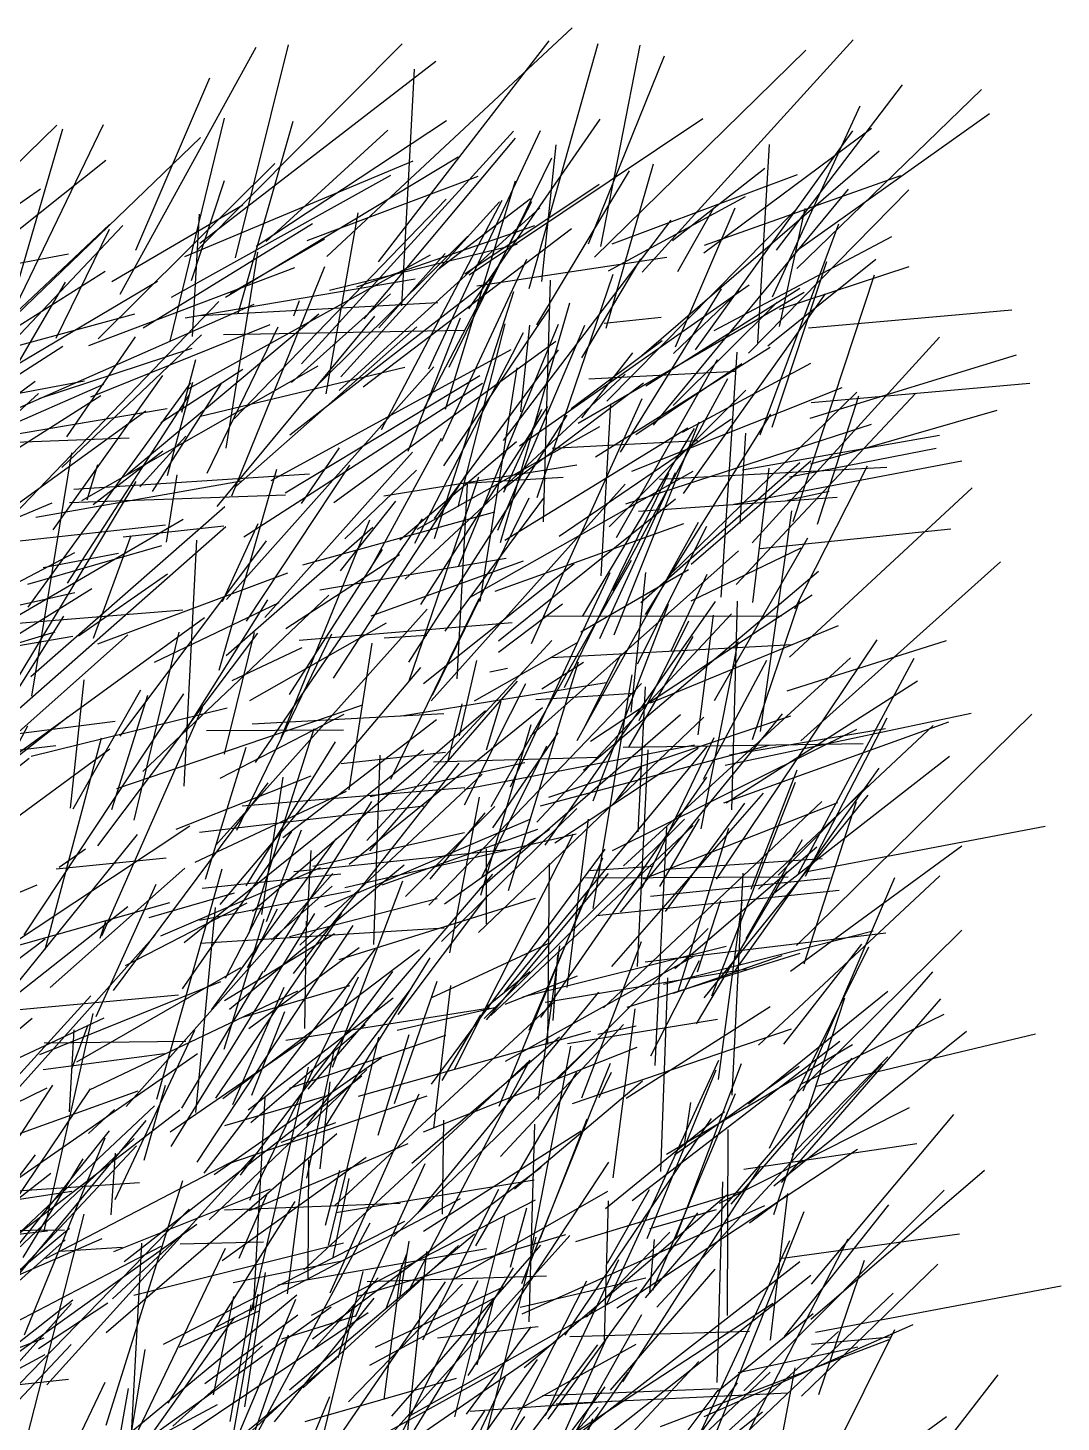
# Model space of a CAD drawing. Header units: metres. Extents: x 0 to 1019, y 0 to 619.
# Drawn here: x 935.7 to 1019.3, y 504.1 to 617 of the extents above; entities that cross this region are included whole.
import ezdxf

# ---------------------------------------------------------------- set-up
doc = ezdxf.new("R2010")
doc.units = ezdxf.units.M

msp = doc.modelspace()

# ---------------------------------------------------------------- linework, layer by layer
at = {"color": 181}
for p, q in [((959.87, 598.46), (979.72, 616.97)), ((988.25, 597.25), (991.16, 602.39)), ((952.58, 552.04), (960.26, 567.92)), ((999.07, 515.29), (1010.58, 529.01)), ((941.96, 490.64), (945.16, 509.99))]:
    msp.add_line(p, q, dxfattribs=at)
at = {"color": 63}
for p, q in [((943.13, 595.42), (954.15, 615.4)), ((997.92, 598.97), (1013.49, 610.05)), ((969.32, 581.53), (977.91, 594.29)), ((994.19, 547.25), (997.91, 556.9)), ((973.14, 537.04), (989.49, 552.42)), ((931.79, 519.62), (938.64, 519.67))]:
    msp.add_line(p, q, dxfattribs=at)
at = {"color": 96}
for p, q in [((949.39, 599.01), (965.95, 615.67)), ((986.04, 562.34), (1001.26, 568.59)), ((977, 530.24), (978.7, 542.67)), ((956.84, 531.14), (969.49, 535.43)), ((966.74, 525.07), (978.68, 535.29))]:
    msp.add_line(p, q, dxfattribs=at)
at = {"color": 4}
for p, q in [((952.47, 598.36), (956.75, 615.59)), ((957, 588.27), (965.01, 595.44))]:
    msp.add_line(p, q, dxfattribs=at)
at = {"color": 212}
for p, q in [((964.04, 598.02), (977.86, 615.91)), ((978.31, 551.01), (989.91, 558.66))]:
    msp.add_line(p, q, dxfattribs=at)
at = {"color": 22}
for p, q in [((976.24, 595.87), (981.81, 615.7)), ((979.1, 563.57), (987.52, 580.93)), ((971, 554.09), (975.96, 563.91)), ((959.99, 518.42), (964.08, 535.27)), ((971.31, 507.88), (982.68, 525.16)), ((958.61, 512.77), (976.74, 522.11))]:
    msp.add_line(p, q, dxfattribs=at)
at = {"color": 40}
for p, q in [((981.52, 598.41), (998.63, 615.17)), ((954.85, 569.23), (966.79, 582.62)), ((983.83, 558.76), (1003.25, 559.05)), ((957.99, 516.43), (976.32, 533.42)), ((981.9, 530.39), (982.9, 532.43)), ((983.82, 507.37), (994.96, 524.8))]:
    msp.add_line(p, q, dxfattribs=at)
at = {"color": 139}
for p, q in [((982.04, 599.26), (985.2, 615.56)), ((988.65, 584.24), (999.01, 589.83)), ((997.87, 542.7), (1016.91, 561.42)), ((968.51, 527.91), (969.89, 539.46)), ((955.64, 504.14), (963.7, 514.15))]:
    msp.add_line(p, q, dxfattribs=at)
at = {"color": 208}
for p, q in [((985.38, 597.19), (1002.45, 615.99)), ((949.64, 593.7), (968.85, 594.75)), ((940.04, 578.72), (959.15, 589.61)), ((948.12, 529.52), (954.7, 540.59))]:
    msp.add_line(p, q, dxfattribs=at)
at = {"color": 41}
for p, q in [((949.58, 599.55), (968.67, 614.26)), ((997.74, 569.94), (1003.61, 581.53)), ((977.77, 504.36), (989.87, 521.05))]:
    msp.add_line(p, q, dxfattribs=at)
at = {"color": 207}
for p, q in [((981.02, 599.48), (987.17, 614.7)), ((939.12, 553.8), (940.22, 564.19))]:
    msp.add_line(p, q, dxfattribs=at)
at = {"color": 151}
for p, q in [((944.42, 598.97), (950.4, 612.92)), ((982.96, 599.5), (997.94, 605.09)), ((980.48, 585.41), (984.63, 590.67)), ((943.38, 575.78), (951.53, 576.66)), ((982.92, 540.99), (995.18, 555.03)), ((987.1, 539.57), (1004.06, 543.89)), ((931.72, 512.19), (945.25, 528.52)), ((996.73, 517.4), (1011.04, 519.37))]:
    msp.add_line(p, q, dxfattribs=at)
at = {"color": 211}
for p, q in [((965.93, 594.48), (966.95, 613.63)), ((951.43, 570.55), (954.3, 576.86)), ((973.74, 566.44), (978.93, 570.36))]:
    msp.add_line(p, q, dxfattribs=at)
at = {"color": 65}
for p, q in [((996.25, 598.97), (1006.43, 612.35)), ((961.31, 575.61), (967.11, 581.16)), ((984.3, 558.76), (989.49, 567.7)), ((991.38, 548.07), (1004.38, 567.44)), ((942.88, 555.4), (962.7, 562.14)), ((981.8, 535.51), (984.9, 536.2)), ((975.64, 515.33), (982.8, 533.17)), ((950.91, 511.8), (970.68, 522.23))]:
    msp.add_line(p, q, dxfattribs=at)
at = {"color": 131}
for p, q in [((997.9, 597.5), (1012.82, 611.99)), ((937.97, 591.86), (942.29, 600.68)), ((951.16, 564.97), (955.82, 581.26)), ((929.19, 565.51), (937.89, 568.07)), ((954.61, 545.2), (956.34, 556.33))]:
    msp.add_line(p, q, dxfattribs=at)
at = {"color": 228}
for p, q in [((995.91, 595.21), (1003, 610.65)), ((946.42, 585.02), (953.06, 589.33)), ((932.23, 555.96), (938.94, 561.22)), ((918.4, 509.34), (937.53, 524.27))]:
    msp.add_line(p, q, dxfattribs=at)
at = {"color": 132}
for p, q in [((947.19, 591.62), (951.59, 609.67)), ((958.36, 531.07), (973.3, 548.47)), ((935.4, 511.18), (941.92, 527.13))]:
    msp.add_line(p, q, dxfattribs=at)
at = {"color": 30}
for p, q in [((952.68, 593.85), (957.15, 609.41)), ((968.84, 597.42), (976.34, 603.15)), ((967.47, 570.3), (977.73, 586.31))]:
    msp.add_line(p, q, dxfattribs=at)
at = {"color": 52}
for p, q in [((954.14, 599.29), (969.55, 609.46)), ((932.93, 568.63), (948.2, 569.86)), ((945.5, 544.97), (952.38, 546.95)), ((966.66, 504.67), (984.96, 515))]:
    msp.add_line(p, q, dxfattribs=at)
at = {"color": 93}
for p, q in [((971.34, 594.22), (981.99, 609.57)), ((948.37, 598.45), (966.84, 606.21)), ((935.04, 570.26), (939.46, 571.27)), ((927.16, 558.86), (942.73, 560.86))]:
    msp.add_line(p, q, dxfattribs=at)
at = {"color": 46}
for p, q in [((971.37, 596.99), (990.27, 609.63)), ((967.23, 521.02), (981.87, 538.91)), ((976.85, 501.27), (995.97, 513.75)), ((934.88, 496.91), (951.01, 505.55))]:
    msp.add_line(p, q, dxfattribs=at)
at = {"color": 194}
for p, q in [((927.75, 599.13), (938.02, 609.09)), ((931.4, 590.52), (949.65, 608.09)), ((939.39, 579.62), (958.45, 580.88)), ((975.69, 538.53), (992.16, 542.65))]:
    msp.add_line(p, q, dxfattribs=at)
at = {"color": 88}
for p, q in [((932.71, 590.34), (941.78, 609.16)), ((990.43, 599.37), (1006.29, 605.02)), ((987.91, 538.84), (996.69, 541.88)), ((930.54, 515.95), (940.73, 531.1)), ((975.67, 512.88), (995.29, 521.66))]:
    msp.add_line(p, q, dxfattribs=at)
at = {"color": 95}
for p, q in [((934.49, 594.97), (938.5, 608.79)), ((969.17, 583.51), (976.03, 598.26)), ((946.64, 510.43), (966.16, 520.38)), ((999.07, 510.42), (1005.47, 511.02)), ((971.45, 505.01), (983.23, 505.83))]:
    msp.add_line(p, q, dxfattribs=at)
at = {"color": 157}
for p, q in [((954.95, 599.68), (964.79, 608.68)), ((977.17, 536.87), (990.6, 556.32)), ((953.14, 536.91), (961.72, 539.46))]:
    msp.add_line(p, q, dxfattribs=at)
at = {"color": 254}
for p, q in [((957.8, 589.77), (974.96, 608.6)), ((998.48, 541.22), (1002.72, 554.35))]:
    msp.add_line(p, q, dxfattribs=at)
at = {"color": 122}
for p, q in [((968.12, 589.37), (977.15, 608.65)), ((994.73, 591.47), (995.67, 607.54))]:
    msp.add_line(p, q, dxfattribs=at)
at = {"color": 202}
for p, q in [((989.68, 590.9), (1002.42, 608.63)), ((962.5, 496.44), (972.11, 515.57))]:
    msp.add_line(p, q, dxfattribs=at)
at = {"color": 222}
for p, q in [((990.36, 598.76), (1003.93, 608.85)), ((929.94, 589.71), (941.92, 597.27)), ((958.25, 528.13), (966.54, 539.03)), ((993.78, 502.96), (1002.05, 518.94))]:
    msp.add_line(p, q, dxfattribs=at)
at = {"color": 60}
for p, q in [((962.88, 593.43), (975.13, 608.03)), ((923.11, 564.91), (939.32, 567.74)), ((963.38, 554.75), (975.87, 557.5)), ((941.19, 536.94), (946.06, 547.67)), ((988.06, 518.94), (993.41, 533.15))]:
    msp.add_line(p, q, dxfattribs=at)
at = {"color": 6}
for p, q in [((977.27, 596.43), (978.43, 607.49)), ((993.99, 590.65), (1006.96, 603.85)), ((945.75, 579.45), (951.33, 588.17)), ((953.37, 568.94), (961.71, 581.56)), ((932.39, 576.32), (937.65, 578.52))]:
    msp.add_line(p, q, dxfattribs=at)
at = {"color": 118}
msp.add_line((926.14, 593.63), (941.98, 606.27), dxfattribs=at)
at = {"color": 117}
for p, q in [((951.65, 595.18), (970.5, 606.54)), ((974.16, 583.56), (987.72, 601.4)), ((936.59, 586.96), (948.97, 591.05)), ((949.27, 529.19), (950.86, 545.78))]:
    msp.add_line(p, q, dxfattribs=at)
at = {"color": 80}
for p, q in [((969.77, 589.5), (978.07, 606.45)), ((985.07, 577.84), (1001.16, 578.97)), ((992.93, 540.71), (1004.55, 557.04)), ((979.32, 539.29), (981.04, 552.93))]:
    msp.add_line(p, q, dxfattribs=at)
at = {"color": 167}
for p, q in [((985.34, 590.45), (1004.55, 607.02)), ((976.85, 592.94), (984.34, 605.4))]:
    msp.add_line(p, q, dxfattribs=at)
at = {"color": 45}
for p, q in [((941.36, 591.8), (955.65, 606)), ((957.2, 548.69), (974.38, 550.46)), ((999.4, 511.4), (1019.27, 515.16)), ((975.31, 505.12), (984.9, 510.43))]:
    msp.add_line(p, q, dxfattribs=at)
at = {"color": 130}
for p, q in [((947.3, 595.17), (965.03, 605.05)), ((951.62, 528.12), (959.91, 530.55)), ((938.26, 517.96), (943.29, 518.28))]:
    msp.add_line(p, q, dxfattribs=at)
at = {"color": 111}
for p, q in [((958.27, 599.77), (972.1, 604.97)), ((998.21, 559.27), (1014.36, 573.75)), ((952.26, 529.83), (956.42, 539.32)), ((958.25, 523.86), (960.43, 534.07)), ((942, 511.38), (960.66, 527.48)), ((994.34, 490.31), (997.76, 508.5))]:
    msp.add_line(p, q, dxfattribs=at)
at = {"color": 84}
msp.add_line((982.46, 592.65), (986.28, 605.95), dxfattribs=at)
at = {"color": 178}
for p, q in [((987.83, 599.75), (995.31, 605.6)), ((993.79, 543.25), (998.35, 551.27)), ((984.57, 522.05), (1001.36, 534.96)), ((947.41, 503.79), (954.66, 510.29))]:
    msp.add_line(p, q, dxfattribs=at)
at = {"color": 34}
for p, q in [((923.21, 594.6), (936.69, 603.94)), ((953.6, 521.24), (966.43, 526.66)), ((964.68, 513.4), (966.34, 517.73))]:
    msp.add_line(p, q, dxfattribs=at)
at = {"color": 127}
for p, q in [((948.9, 596.52), (951.58, 604.62)), ((980.62, 556.88), (999.63, 573)), ((953.7, 528.38), (962.96, 536.3))]:
    msp.add_line(p, q, dxfattribs=at)
at = {"color": 82}
for p, q in [((969.47, 586.1), (975.13, 604.59)), ((979.62, 586.17), (986.99, 591.67)), ((934.28, 575.37), (946.82, 576.75)), ((921.83, 559.78), (940.85, 571.58)), ((958.11, 504.16), (970.35, 507.68))]:
    msp.add_line(p, q, dxfattribs=at)
at = {"color": 145}
for p, q in [((971.02, 597.05), (981.89, 604.33)), ((936.32, 577.37), (952.97, 580.3)), ((939.23, 532.71), (940.54, 536.26)), ((983.32, 513.36), (1002.79, 526.22)), ((958.22, 497.42), (962.81, 516.3))]:
    msp.add_line(p, q, dxfattribs=at)
at = {"color": 38}
for p, q in [((986.29, 584.81), (1002.07, 603.9)), ((971.82, 562.51), (980.09, 567.19)), ((956.55, 535.03), (973.05, 537.64)), ((955.91, 515.22), (972.78, 518.16)), ((950.4, 497.59), (957.34, 514.07))]:
    msp.add_line(p, q, dxfattribs=at)
at = {"color": 24}
for p, q in [((942.46, 596.43), (953.07, 602.65)), ((951.51, 592.15), (970.97, 592.5))]:
    msp.add_line(p, q, dxfattribs=at)
at = {"color": 89}
for p, q in [((952.37, 585.33), (969.51, 603.09)), ((953.14, 575.76), (972.46, 588.22)), ((987.63, 572.73), (1002.73, 587.49)), ((951.23, 556.23), (961.26, 561.43)), ((958.26, 544.42), (958.59, 550.39)), ((965.63, 537.1), (972.89, 546.78))]:
    msp.add_line(p, q, dxfattribs=at)
at = {"color": 75}
for p, q in [((960.99, 588.71), (973.84, 602.9)), ((980.55, 569.33), (989.61, 584.54)), ((949.38, 525.15), (961.99, 544.3)), ((983.02, 523.88), (984.82, 537.56)), ((979.33, 534.77), (991.47, 536.72))]:
    msp.add_line(p, q, dxfattribs=at)
at = {"color": 32}
for p, q in [((964.29, 584.46), (974.04, 603.01)), ((981.95, 567.53), (988.07, 580.99))]:
    msp.add_line(p, q, dxfattribs=at)
at = {"color": 20}
for p, q in [((967.74, 586.17), (976.46, 602.92)), ((995.54, 591.22), (1004.27, 598.25)), ((967.68, 563.9), (979.87, 573.62)), ((951.46, 530.31), (967.35, 542.38))]:
    msp.add_line(p, q, dxfattribs=at)
at = {"color": 91}
for p, q in [((982.66, 597.31), (993.73, 603.33)), ((969.43, 568.15), (977.48, 578.97)), ((950.89, 530.35), (961.08, 545.32))]:
    msp.add_line(p, q, dxfattribs=at)
at = {"color": 144}
for p, q in [((949, 591.99), (949.56, 601.89)), ((931.47, 522.6), (944.7, 523.5))]:
    msp.add_line(p, q, dxfattribs=at)
at = {"color": 62}
for p, q in [((959.82, 587.35), (962.4, 602)), ((984.06, 578.45), (1003.94, 584.89)), ((965.76, 575.53), (975.21, 583.48)), ((940.47, 578.77), (941.34, 581.62)), ((924.48, 545.52), (942.31, 558.62))]:
    msp.add_line(p, q, dxfattribs=at)
at = {"color": 21}
for p, q in [((960.87, 587.61), (977.09, 602.4)), ((969.99, 515.61), (982.61, 522.81)), ((997.05, 495.13), (1010.01, 504.57))]:
    msp.add_line(p, q, dxfattribs=at)
at = {"color": 201}
for p, q in [((982.51, 586.76), (997.76, 602.19)), ((951, 578.22), (963.74, 593.63)), ((993.3, 576.86), (993.77, 584.16)), ((942.6, 539.05), (955.12, 555.87)), ((940.67, 531), (957.52, 539.03)), ((930.33, 515.07), (945.93, 529.72)), ((982.34, 510.74), (982.64, 522.02))]:
    msp.add_line(p, q, dxfattribs=at)
at = {"color": 99}
for p, q in [((988.07, 591.14), (992.91, 602.4)), ((984.49, 561.59), (985.66, 572.88)), ((974.73, 516.65), (976.04, 521.45)), ((940.66, 499.4), (960.21, 513.44))]:
    msp.add_line(p, q, dxfattribs=at)
at = {"color": 190}
for p, q in [((996.48, 592.79), (998.55, 602.34)), ((966.2, 572.34), (984, 588.93)), ((978.64, 531.99), (990.72, 544.06)), ((984.16, 537.69), (998.16, 542.07)), ((986.85, 503.76), (1005.37, 510.81))]:
    msp.add_line(p, q, dxfattribs=at)
at = {"color": 69}
for p, q in [((923.72, 583.58), (942.28, 601.05)), ((978.65, 575.82), (992.61, 585.33)), ((972.43, 548.28), (977.67, 558.85)), ((986.56, 513.43), (1004.8, 533.12))]:
    msp.add_line(p, q, dxfattribs=at)
at = {"color": 241}
for p, q in [((927.14, 583.83), (943.35, 600.98)), ((968.4, 562.97), (976.22, 578.94))]:
    msp.add_line(p, q, dxfattribs=at)
at = {"color": 204}
for p, q in [((945, 592.69), (958.71, 601.13)), ((934.77, 563.29), (938.59, 569.35)), ((973.81, 529.68), (980.98, 547.08)), ((990.57, 501.3), (998.49, 521.16)), ((942.59, 499.25), (951.67, 518.2))]:
    msp.add_line(p, q, dxfattribs=at)
at = {"color": 107}
for p, q in [((962.28, 596.02), (976.7, 600.96)), ((982.06, 572.61), (982.85, 586.55)), ((980.7, 560.34), (983.66, 566.24)), ((935.94, 558.01), (951.79, 561.93)), ((996.39, 548.4), (1003.62, 555.66)), ((990.4, 538.45), (1003.66, 554.87)), ((980.49, 530.36), (985.31, 543.02)), ((930.21, 520.63), (949.39, 533.96))]:
    msp.add_line(p, q, dxfattribs=at)
at = {"color": 106}
msp.add_line((962.8, 587.92), (979.66, 600.74), dxfattribs=at)
at = {"color": 15}
for p, q in [((994.91, 584.04), (1001.29, 601.12)), ((930.67, 555.22), (949.96, 569.23)), ((953, 553.99), (971.02, 555.49))]:
    msp.add_line(p, q, dxfattribs=at)
at = {"color": 47}
for p, q in [((952.05, 595.46), (959.66, 599.88)), ((950.86, 550.78), (967.99, 569.91)), ((940.58, 527.47), (942.69, 529.43)), ((939.5, 494.46), (952.41, 512.6)), ((920.33, 505.56), (938.96, 507.6))]:
    msp.add_line(p, q, dxfattribs=at)
at = {"color": 136}
for p, q in [((959.32, 588.26), (971.28, 600.1)), ((986.78, 580.44), (1005.16, 581.42)), ((981.28, 493.08), (991.52, 506.7))]:
    msp.add_line(p, q, dxfattribs=at)
at = {"color": 112}
for p, q in [((960.07, 595.75), (975.26, 599.47)), ((995.88, 546.82), (1010.23, 558.03)), ((988, 525.75), (998.07, 532.92)), ((921.95, 505.57), (939.04, 519.81))]:
    msp.add_line(p, q, dxfattribs=at)
at = {"color": 229}
for p, q in [((991.2, 592.48), (1005.58, 600.09)), ((929.37, 589.77), (944.32, 593.81)), ((968.58, 577.26), (978.6, 590.9)), ((998.98, 585.38), (1015.65, 590.49)), ((990.33, 556.15), (995.47, 565.78)), ((965.54, 535.84), (973.42, 537.68))]:
    msp.add_line(p, q, dxfattribs=at)
at = {"color": 73}
for p, q in [((922.22, 595.52), (938.96, 598.68)), ((968.44, 492.7), (981.79, 510.37))]:
    msp.add_line(p, q, dxfattribs=at)
at = {"color": 39}
for p, q in [((948.69, 587.77), (968.24, 598.59)), ((935.9, 564.46), (951.62, 578.22)), ((976.85, 552.69), (992.6, 569.55)), ((998.57, 548.65), (1017.97, 552.36)), ((965.77, 514.16), (966.52, 518.77))]:
    msp.add_line(p, q, dxfattribs=at)
at = {"color": 179}
for p, q in [((951.72, 582.95), (954.28, 598.8)), ((977.39, 576.99), (977.96, 596.54)), ((970.49, 578.2), (974.3, 593.02)), ((953.79, 530.59), (956.45, 537.36)), ((993.61, 506.65), (1009.82, 522.88)), ((947.02, 505.65), (957.31, 521.98)), ((918.1, 499.52), (937.08, 509.58))]:
    msp.add_line(p, q, dxfattribs=at)
at = {"color": 189}
for p, q in [((964.08, 592.68), (969.44, 598.7)), ((976.87, 578.95), (983.03, 597.03)), ((969.38, 546.08), (977.89, 552.1)), ((999.01, 512.44), (1013.08, 524.51))]:
    msp.add_line(p, q, dxfattribs=at)
at = {"color": 125}
for p, q in [((972.01, 596.08), (987.38, 598.4)), ((980.48, 590.26), (985.27, 598.28)), ((992.65, 530.58), (993.54, 548.55)), ((955.39, 543.16), (960.3, 547.5)), ((956.85, 543.42), (968.78, 546.5)), ((961.61, 505.75), (970.84, 515.27))]:
    msp.add_line(p, q, dxfattribs=at)
at = {"color": 187}
for p, q in [((940.61, 591.27), (957.28, 597.57)), ((923.95, 579.22), (936.25, 588.37)), ((993.14, 508.12), (1002.83, 510.21))]:
    msp.add_line(p, q, dxfattribs=at)
at = {"color": 199}
for p, q in [((952.17, 579.09), (959.69, 597.64)), ((976.36, 517.85), (979.6, 534.54))]:
    msp.add_line(p, q, dxfattribs=at)
at = {"color": 18}
msp.add_line((995.9, 584.65), (1000.31, 598.07), dxfattribs=at)
at = {"color": 217}
for p, q in [((996.48, 594.21), (1006.99, 597.65)), ((957.82, 578.48), (960.89, 582.98)), ((933.93, 515.19), (944.47, 526.47))]:
    msp.add_line(p, q, dxfattribs=at)
at = {"color": 170}
for p, q in [((997.6, 577.02), (1004.16, 596.99)), ((988.53, 499.97), (1001.26, 511.46))]:
    msp.add_line(p, q, dxfattribs=at)
at = {"color": 100}
for p, q in [((927.4, 585.36), (946.16, 596.46)), ((930.45, 569.78), (939.48, 574.51)), ((950.57, 537.51), (960.63, 551.32))]:
    msp.add_line(p, q, dxfattribs=at)
at = {"color": 11}
for p, q in [((929.39, 580.44), (938.73, 596.39)), ((946.88, 575.34), (947.74, 580.78)), ((968.36, 538.48), (977.81, 542.89)), ((971.91, 518.38), (980.1, 532.43)), ((994.07, 520.24), (997.1, 522.51))]:
    msp.add_line(p, q, dxfattribs=at)
at = {"color": 156}
for p, q in [((948.39, 593.49), (967.01, 596.66)), ((961.33, 547.39), (980.03, 551.74)), ((951.98, 537.54), (966.11, 549.22)), ((950.07, 491.92), (956.77, 511.17))]:
    msp.add_line(p, q, dxfattribs=at)
at = {"color": 192}
for p, q in [((956.86, 584.02), (973.13, 596.65)), ((931.26, 537.16), (947.85, 538.7))]:
    msp.add_line(p, q, dxfattribs=at)
at = {"color": 153}
for p, q in [((975.45, 583.15), (994.03, 596.18)), ((957.16, 540.43), (970.57, 557.44)), ((946.1, 530.26), (951.38, 548.9)), ((951.56, 534.31), (954.78, 544.84))]:
    msp.add_line(p, q, dxfattribs=at)
at = {"color": 13}
for p, q in [((985.67, 588), (998.14, 595.91)), ((963.11, 551.18), (978.06, 567.39)), ((951.38, 517.19), (963.04, 525.56))]:
    msp.add_line(p, q, dxfattribs=at)
at = {"color": 243}
for p, q in [((932.61, 575.56), (951.11, 594.81)), ((988.02, 540.82), (999.51, 550.67))]:
    msp.add_line(p, q, dxfattribs=at)
at = {"color": 110}
for p, q in [((957.2, 593.66), (957.66, 594.9)), ((991.44, 507.32), (991.9, 523.57)), ((962.33, 500.09), (979.53, 519.21))]:
    msp.add_line(p, q, dxfattribs=at)
at = {"color": 48}
for p, q in [((968.56, 575.65), (975, 595.62)), ((960.97, 573.01), (965.44, 578.66)), ((977.83, 554.7), (997.41, 561.28)), ((985.01, 541), (985.85, 558.53)), ((986.43, 532.98), (987.36, 552.3))]:
    msp.add_line(p, q, dxfattribs=at)
at = {"color": 227}
for p, q in [((973.92, 575.31), (979.53, 594.72)), ((925.17, 520.67), (939.22, 522.82)), ((971.8, 499.22), (976.81, 519.1))]:
    msp.add_line(p, q, dxfattribs=at)
at = {"color": 173}
for p, q in [((980.19, 584.97), (998.49, 595.58)), ((991.01, 538.63), (997.78, 555.91)), ((949.61, 542.87), (969.36, 544.12)), ((974.3, 537.94), (980.15, 540.24))]:
    msp.add_line(p, q, dxfattribs=at)
at = {"color": 1}
for p, q in [((983.62, 582.63), (991.79, 595.84)), ((992.78, 578.42), (1011.23, 581.93)), ((961.66, 555.3), (963.53, 567.17)), ((951.24, 546.02), (967.48, 565.2)), ((961.03, 557.42), (969.47, 558.33))]:
    msp.add_line(p, q, dxfattribs=at)
at = {"color": 5}
for p, q in [((987.89, 586.4), (996.3, 594.77)), ((929.9, 585.68), (938.51, 591.2)), ((977.52, 550.81), (991.31, 570.55)), ((941.67, 543.48), (949.79, 561.97))]:
    msp.add_line(p, q, dxfattribs=at)
at = {"color": 219}
for p, q in [((987.9, 590.6), (993.21, 595.68)), ((953.81, 560.63), (969.32, 561.46))]:
    msp.add_line(p, q, dxfattribs=at)
at = {"color": 31}
for p, q in [((988.73, 579.28), (1000.22, 595.43)), ((932.54, 568.04), (948.23, 577.21)), ((985.13, 560.91), (989.15, 568.98)), ((990.14, 552.14), (993.14, 567.3)), ((992.18, 554.23), (1007.66, 564.11)), ((963.25, 500.25), (978.19, 510.53))]:
    msp.add_line(p, q, dxfattribs=at)
at = {"color": 57}
for p, q in [((934.99, 586.24), (953.97, 594.6)), ((969.81, 542.11), (972.21, 554.7)), ((996.03, 520.91), (1001.78, 538.46)), ((963.27, 497.48), (974.96, 516.61))]:
    msp.add_line(p, q, dxfattribs=at)
at = {"color": 169}
for p, q in [((943.69, 580.82), (959.21, 593.83)), ((997.11, 563.31), (1010.01, 567.38))]:
    msp.add_line(p, q, dxfattribs=at)
at = {"color": 104}
for p, q in [((998.83, 592.68), (1015.29, 594.15)), ((982.97, 550.39), (1002.74, 560.21)), ((966.51, 514.81), (976.29, 533.42))]:
    msp.add_line(p, q, dxfattribs=at)
at = {"color": 242}
for p, q in [((940.77, 587.11), (955.27, 592.95)), ((974.71, 555.53), (982.78, 572.89)), ((977.27, 563.48), (980.63, 565.63)), ((968.22, 548.07), (972.66, 553.44)), ((958.74, 549.12), (971, 551.84)), ((982.51, 513.66), (991.57, 533.42)), ((937.85, 498.24), (957.43, 514.41)), ((950.68, 506.33), (952.33, 514.29)), ((970.84, 500.35), (974.31, 507.75))]:
    msp.add_line(p, q, dxfattribs=at)
at = {"color": 25}
for p, q in [((950.18, 580.92), (955.93, 592.78)), ((963.33, 550.36), (975.29, 564.09))]:
    msp.add_line(p, q, dxfattribs=at)
at = {"color": 42}
for p, q in [((952.49, 579.85), (967.13, 592.76)), ((959.71, 545.82), (976.3, 552.92)), ((929.59, 511.81), (942.29, 527.7)), ((980.86, 512.6), (987.6, 519.49))]:
    msp.add_line(p, q, dxfattribs=at)
at = {"color": 97}
for p, q in [((966.45, 582.71), (970.67, 593.49)), ((922.16, 557.03), (937.93, 558.88)), ((969.22, 520.95), (969.32, 528.56))]:
    msp.add_line(p, q, dxfattribs=at)
at = {"color": 240}
for p, q in [((970.51, 573.38), (978.6, 592.99)), ((931.98, 557.37), (943.77, 567.83)), ((992.08, 557.29), (1011.99, 561.5)), ((999.49, 531.32), (1017.21, 535.55))]:
    msp.add_line(p, q, dxfattribs=at)
at = {"color": 230}
for p, q in [((973.69, 576.31), (980.73, 592.91)), ((994.93, 574.83), (1010.34, 576.41)), ((987.31, 548.88), (999.93, 549.73)), ((930.98, 514.47), (944.26, 527.07))]:
    msp.add_line(p, q, dxfattribs=at)
at = {"color": 214}
for p, q in [((975.55, 585.89), (976.28, 592.9)), ((953.64, 522.08), (962.42, 540.16)), ((929.23, 531.16), (936.02, 536.81))]:
    msp.add_line(p, q, dxfattribs=at)
at = {"color": 36}
for p, q in [((982.3, 593.06), (986.9, 593.55)), ((957.67, 542.73), (972.44, 556.55))]:
    msp.add_line(p, q, dxfattribs=at)
at = {"color": 12}
for p, q in [((938.41, 581.39), (949.73, 592.11)), ((982.42, 521.42), (992.03, 529.27)), ((986, 514.57), (986.36, 518.91)), ((952.04, 486.6), (960.1, 506.19))]:
    msp.add_line(p, q, dxfattribs=at)
at = {"color": 251}
for p, q in [((938.82, 583.86), (944.38, 591.95)), ((960.32, 532.85), (966.02, 547.94)), ((981.69, 545.12), (1001.31, 547.18)), ((951.58, 538.25), (960.47, 543.66)), ((939.64, 533.27), (952.9, 540.92)), ((975.04, 522.99), (985.39, 531.73)), ((958.74, 509.94), (964.01, 515.79))]:
    msp.add_line(p, q, dxfattribs=at)
at = {"color": 10}
for p, q in [((960.42, 578.56), (978.38, 591.6)), ((970.18, 532.68), (979.82, 551.72)), ((919.87, 517.65), (937.26, 519.61))]:
    msp.add_line(p, q, dxfattribs=at)
at = {"color": 9}
for p, q in [((966.97, 575.26), (975.77, 592.3)), ((937.07, 542.36), (941.62, 559.49)), ((937.13, 517.35), (952.52, 525.38))]:
    msp.add_line(p, q, dxfattribs=at)
at = {"color": 72}
for p, q in [((994.27, 575.29), (1009.44, 591.92)), ((976.33, 559.65), (993.18, 574.64)), ((972.59, 536.79), (988.8, 552.92))]:
    msp.add_line(p, q, dxfattribs=at)
at = {"color": 28}
for p, q in [((955.36, 580.32), (974.77, 590.94)), ((934.02, 577.84), (945.23, 585.96)), ((972.13, 543.75), (990.37, 561.17)), ((976.71, 490.21), (995.73, 508.15))]:
    msp.add_line(p, q, dxfattribs=at)
at = {"color": 109}
for p, q in [((981.61, 582.26), (995.74, 591.12)), ((941.51, 543.3), (941.99, 544.66)), ((933.42, 511.56), (946.46, 518.35)), ((941.55, 492.23), (956.14, 505.56))]:
    msp.add_line(p, q, dxfattribs=at)
at = {"color": 195}
for p, q in [((991.77, 570.88), (993.05, 590.71)), ((988.32, 539.05), (992.39, 552.19)), ((985.99, 519.8), (991.39, 521.33)), ((972.02, 508.75), (973.34, 513.9))]:
    msp.add_line(p, q, dxfattribs=at)
at = {"color": 191}
for p, q in [((948.13, 585.86), (949.27, 590.13)), ((983.3, 575.72), (991.46, 590.12)), ((978.08, 582.94), (989.88, 583.56)), ((972.32, 546.76), (976.39, 560.58)), ((949.22, 549.43), (961.46, 555.19))]:
    msp.add_line(p, q, dxfattribs=at)
at = {"color": 163}
for p, q in [((949.64, 585.54), (966.17, 589.51)), ((939.78, 567.76), (946.97, 572.77)), ((956.18, 526.78), (960.6, 528.37))]:
    msp.add_line(p, q, dxfattribs=at)
at = {"color": 158}
for p, q in [((951.74, 570.69), (968.51, 589.52)), ((985.38, 547.36), (991.2, 559.52))]:
    msp.add_line(p, q, dxfattribs=at)
at = {"color": 74}
for p, q in [((972.27, 570.53), (975.26, 589.46)), ((974.57, 547.15), (980.23, 565.66)), ((950.05, 548.06), (953.33, 558.75)), ((922.36, 547.27), (935.77, 557.86)), ((968.48, 557.56), (981.85, 557.95)), ((974.33, 533.33), (989.54, 541.8)), ((984.09, 530.33), (995.74, 537.77)), ((960.61, 521.07), (976.63, 523.74)), ((982.81, 506.69), (991.27, 516.49))]:
    msp.add_line(p, q, dxfattribs=at)
at = {"color": 142}
msp.add_line((981.07, 588.55), (992.95, 589.19), dxfattribs=at)
at = {"color": 17}
for p, q in [((984.87, 584.06), (993.44, 589.8)), ((997.3, 580.63), (1009.16, 582.95))]:
    msp.add_line(p, q, dxfattribs=at)
at = {"color": 94}
for p, q in [((922.54, 585.08), (940.25, 588.4)), ((980.42, 568.09), (989.12, 573.12)), ((975.83, 508.53), (992.23, 522.52)), ((979.15, 502.33), (998.12, 517.11))]:
    msp.add_line(p, q, dxfattribs=at)
at = {"color": 185}
for p, q in [((926.5, 581.39), (941.82, 588.14)), ((981.19, 559.23), (999.12, 571.07)), ((949.57, 551.86), (967.71, 554.01))]:
    msp.add_line(p, q, dxfattribs=at)
at = {"color": 135}
for p, q in [((935.7, 570.07), (948.87, 588.23)), ((994.31, 559.36), (998.11, 570.58)), ((985.47, 548.08), (1001.21, 554.26))]:
    msp.add_line(p, q, dxfattribs=at)
at = {"color": 140}
for p, q in [((937.72, 576.34), (946.59, 588.83)), ((999.47, 489), (1014.19, 507.94))]:
    msp.add_line(p, q, dxfattribs=at)
at = {"color": 51}
for p, q in [((946.96, 580.73), (949.02, 588.28)), ((956.29, 551.43), (968.73, 561))]:
    msp.add_line(p, q, dxfattribs=at)
at = {"color": 162}
for p, q in [((956.48, 579.34), (972.24, 588.82)), ((989.91, 559.75), (991.14, 569.43)), ((993.6, 524.58), (1007.61, 526.67))]:
    msp.add_line(p, q, dxfattribs=at)
at = {"color": 233}
for p, q in [((974.19, 579.7), (985.48, 588.25)), ((961.68, 549.27), (977.3, 561.97)), ((931.38, 541.71), (947.15, 546.17))]:
    msp.add_line(p, q, dxfattribs=at)
at = {"color": 143}
for p, q in [((983, 571.44), (992.3, 588.59)), ((965.11, 504.6), (977.18, 518.45))]:
    msp.add_line(p, q, dxfattribs=at)
at = {"color": 154}
for p, q in [((999.05, 586.65), (1016.73, 588.21)), ((973.76, 567.36), (988.07, 578.85)), ((939.03, 529.24), (939.43, 535.88))]:
    msp.add_line(p, q, dxfattribs=at)
at = {"color": 176}
msp.add_line((931.95, 581.11), (941.57, 587.21), dxfattribs=at)
at = {"color": 235}
for p, q in [((932.75, 583.9), (936.52, 587.37)), ((965.33, 529.9), (968.8, 539.8)), ((936.52, 510.07), (942.13, 513.78)), ((977.31, 506.26), (991.61, 506.83))]:
    msp.add_line(p, q, dxfattribs=at)
at = {"color": 223}
for p, q in [((938.89, 572.03), (948.71, 587.23)), ((953.64, 562.52), (964.68, 568.81)), ((944.24, 514.38), (961.21, 518.62)), ((956.23, 510.86), (962.26, 512.74)), ((999.07, 498.03), (1005.81, 511.62)), ((971.32, 501.33), (976.9, 509.18))]:
    msp.add_line(p, q, dxfattribs=at)
at = {"color": 159}
for p, q in [((976.41, 567.15), (985.38, 586.98)), ((939.03, 578.55), (956.53, 579.17)), ((953.34, 547.53), (960.57, 559.17)), ((947.26, 526.43), (958.88, 545.29)), ((976.22, 512.24), (976.7, 528.23))]:
    msp.add_line(p, q, dxfattribs=at)
at = {"color": 149}
for p, q in [((982.7, 576.59), (993.76, 587.65)), ((972.79, 544.46), (972.79, 550.52))]:
    msp.add_line(p, q, dxfattribs=at)
at = {"color": 128}
for p, q in [((984.53, 581.09), (1001.55, 587.87)), ((948.32, 555.6), (949.35, 575.51)), ((944.97, 556.79), (960.03, 571.06)), ((982.24, 537.65), (999.91, 554.36)), ((990.18, 503.45), (997.32, 518.81))]:
    msp.add_line(p, q, dxfattribs=at)
at = {"color": 92}
for p, q in [((992.98, 571.91), (1007.53, 587.4)), ((956.83, 563.01), (964.37, 574.75))]:
    msp.add_line(p, q, dxfattribs=at)
at = {"color": 237}
for p, q in [((999.57, 576.79), (1002.9, 587.19)), ((997.13, 578.75), (1000.5, 579.47)), ((954.09, 557.52), (967.6, 577.22))]:
    msp.add_line(p, q, dxfattribs=at)
at = {"color": 225}
for p, q in [((932.83, 583.77), (946.95, 586.15)), ((953.51, 529.39), (965.23, 538.46)), ((951.58, 521.29), (965.79, 521.85))]:
    msp.add_line(p, q, dxfattribs=at)
at = {"color": 71}
for p, q in [((974.17, 579.4), (977.26, 586.1)), ((950.35, 520.5), (963.1, 532.65))]:
    msp.add_line(p, q, dxfattribs=at)
at = {"color": 54}
msp.add_line((985.65, 569.49), (995.78, 585.71), dxfattribs=at)
at = {"color": 203}
for p, q in [((999.02, 581.68), (1014.09, 586.03)), ((964.47, 579.09), (980.08, 581.59)), ((935.68, 571.93), (946.51, 575.07)), ((978.18, 536.62), (978.55, 541.94)), ((924.35, 524.86), (937.24, 531.17)), ((971.53, 497.11), (980.91, 515.56))]:
    msp.add_line(p, q, dxfattribs=at)
at = {"color": 115}
msp.add_line((966.5, 565.63), (979.32, 585.62), dxfattribs=at)
at = {"color": 236}
for p, q in [((967.16, 576.39), (981.96, 584.71)), ((974.27, 575.49), (989.08, 584.59)), ((956.67, 514.5), (958.35, 527.52)), ((963.34, 508.74), (973.36, 514.15))]:
    msp.add_line(p, q, dxfattribs=at)
at = {"color": 248}
for p, q in [((983.1, 567.85), (990, 585.09)), ((994.33, 570.45), (995.65, 581.34)), ((941.33, 550.77), (954.27, 567.97)), ((968.32, 531.48), (982.39, 550.5)), ((981.44, 502.14), (999.03, 516.02))]:
    msp.add_line(p, q, dxfattribs=at)
at = {"color": 29}
for p, q in [((924.71, 583.06), (943.88, 583.78)), ((963.66, 542.77), (964.19, 558.09)), ((947.68, 552.12), (958.6, 556.44)), ((960.79, 509.31), (962.04, 513.65)), ((977.22, 499.06), (982.55, 511.01))]:
    msp.add_line(p, q, dxfattribs=at)
at = {"color": 78}
for p, q in [((944.72, 579.81), (948.45, 583.93)), ((978.32, 500.36), (985.36, 512.82))]:
    msp.add_line(p, q, dxfattribs=at)
at = {"color": 81}
for p, q in [((963.36, 573.15), (969.15, 583.77)), ((991.98, 554.25), (1010.19, 560.79)), ((927.11, 524.63), (944.59, 530.93))]:
    msp.add_line(p, q, dxfattribs=at)
at = {"color": 238}
msp.add_line((993.48, 581.2), (1009.42, 583.99), dxfattribs=at)
at = {"color": 68}
for p, q in [((935.99, 562.87), (939.22, 582.58)), ((985.61, 541.37), (1005.08, 543.73)), ((959.32, 524.62), (960.14, 531.66)), ((920.73, 502.95), (938.69, 518.86))]:
    msp.add_line(p, q, dxfattribs=at)
at = {"color": 37}
for p, q in [((940.96, 578.4), (946.59, 582.74)), ((941.32, 567.12), (956.7, 572.86)), ((991.54, 531.86), (993.46, 546.21))]:
    msp.add_line(p, q, dxfattribs=at)
at = {"color": 23}
for p, q in [((985.26, 570.46), (998.14, 581.8)), ((994.78, 534.63), (1009.45, 548.34))]:
    msp.add_line(p, q, dxfattribs=at)
at = {"color": 166}
msp.add_line((989.35, 573.55), (999.01, 581.93), dxfattribs=at)
at = {"color": 67}
for p, q in [((934.98, 564.53), (944.44, 580.25)), ((985.78, 518.98), (991.37, 532.62)), ((942.02, 503.87), (948.22, 523.67))]:
    msp.add_line(p, q, dxfattribs=at)
at = {"color": 53}
for p, q in [((960.41, 564.34), (971.14, 580.79)), ((937, 519.56), (940.96, 537.18)), ((968.82, 510.93), (976.97, 511.85))]:
    msp.add_line(p, q, dxfattribs=at)
at = {"color": 58}
for p, q in [((966.5, 564.03), (972.16, 580.63)), ((960.86, 541.55), (976.74, 546.52)), ((964.49, 505.96), (965.93, 516.81)), ((978.42, 505.61), (997.16, 506.5))]:
    msp.add_line(p, q, dxfattribs=at)
at = {"color": 146}
for p, q in [((971.06, 580.11), (978.98, 580.61)), ((943.13, 559.65), (954.98, 575.44)), ((981.41, 554.41), (987.5, 570.32))]:
    msp.add_line(p, q, dxfattribs=at)
at = {"color": 161}
for p, q in [((971.52, 570.92), (989.5, 581.1)), ((942.4, 520.89), (942.77, 525.88)), ((973.59, 495.45), (982.39, 506.96))]:
    msp.add_line(p, q, dxfattribs=at)
at = {"color": 216}
msp.add_line((968.31, 562.51), (984.01, 580.04), dxfattribs=at)
at = {"color": 3}
for p, q in [((970.4, 564.28), (971.25, 580.03)), ((942.47, 553.71), (945.39, 562.95)), ((980.8, 548.18), (997.2, 548.26)), ((943.57, 541.08), (953.41, 546.16)), ((930.75, 504.32), (939.21, 513.71))]:
    msp.add_line(p, q, dxfattribs=at)
at = {"color": 186}
for p, q in [((997.29, 566.04), (1012.07, 579.75)), ((949.56, 544.74), (961.77, 547.13)), ((997.49, 525.77), (1005.24, 533.68)), ((983.7, 495.93), (995.1, 504.94))]:
    msp.add_line(p, q, dxfattribs=at)
at = {"color": 250}
for p, q in [((957.91, 573.5), (973.46, 577.8)), ((964.01, 527.33), (966.52, 535.5))]:
    msp.add_line(p, q, dxfattribs=at)
at = {"color": 165}
for p, q in [((994.96, 560.01), (997.48, 577.87)), ((971.16, 504.76), (976.4, 511.82))]:
    msp.add_line(p, q, dxfattribs=at)
at = {"color": 43}
for p, q in [((956.17, 559.5), (963.35, 577.15)), ((920.61, 499.34), (939.31, 514.01))]:
    msp.add_line(p, q, dxfattribs=at)
at = {"color": 49}
for p, q in [((973.49, 571.38), (988.75, 576.86)), ((995.67, 526.28), (1003.71, 542.6)), ((977.55, 504.66), (983.5, 517.29)), ((956.24, 496.22), (969.45, 515.47)), ((963.02, 490.71), (972.64, 505.04))]:
    msp.add_line(p, q, dxfattribs=at)
at = {"color": 79}
for p, q in [((980.11, 559.29), (989.94, 576.96)), ((979.73, 529.9), (997.45, 535.96)), ((982.58, 516.97), (985.97, 522.94))]:
    msp.add_line(p, q, dxfattribs=at)
at = {"color": 148}
msp.add_line((933.6, 560.66), (951.69, 576.62), dxfattribs=at)
at = {"color": 210}
for p, q in [((940.97, 567.58), (944.02, 575.89)), ((973.16, 553.94), (984.52, 573.89)), ((998.02, 548.55), (1007.39, 565.96)), ((983.62, 545.4), (996.72, 561.44)), ((972.77, 537.73), (976.29, 540.59)), ((990.38, 504.57), (1007.31, 512.03))]:
    msp.add_line(p, q, dxfattribs=at)
at = {"color": 232}
for p, q in [((951.71, 566.18), (963.57, 576.56)), ((933.66, 529.74), (945.96, 543.52))]:
    msp.add_line(p, q, dxfattribs=at)
at = {"color": 137}
msp.add_line((985.01, 565.49), (990.6, 576.64), dxfattribs=at)
at = {"color": 182}
for p, q in [((991.24, 562.53), (998.77, 575.68)), ((948.31, 542.94), (967.68, 558.54)), ((981.02, 548.76), (986.27, 549.12)), ((967.69, 527.6), (984.97, 534.46)), ((927.86, 516.31), (937.69, 531.4))]:
    msp.add_line(p, q, dxfattribs=at)
at = {"color": 175}
for p, q in [((936.91, 573.28), (943.01, 574.45)), ((960.51, 521.64), (978.32, 538.16))]:
    msp.add_line(p, q, dxfattribs=at)
at = {"color": 120}
for p, q in [((989.35, 570.58), (998.25, 574.88)), ((966.23, 546.65), (973.46, 553.95))]:
    msp.add_line(p, q, dxfattribs=at)
at = {"color": 98}
for p, q in [((956.54, 568.36), (965.75, 574.33)), ((937.97, 548.9), (946.86, 549.8))]:
    msp.add_line(p, q, dxfattribs=at)
at = {"color": 218}
for p, q in [((959.3, 571.48), (974.37, 574.04)), ((948.5, 560.21), (955.09, 570.67)), ((986.04, 546.7), (1000.59, 548.18)), ((989.84, 540.56), (991.75, 546.37)), ((998.15, 531.44), (1009.82, 537.15)), ((932.13, 504.27), (948.73, 521.36))]:
    msp.add_line(p, q, dxfattribs=at)
at = {"color": 160}
for p, q in [((963.45, 569.37), (975.77, 573.84)), ((987.63, 497.42), (1005.68, 514.55))]:
    msp.add_line(p, q, dxfattribs=at)
at = {"color": 234}
for p, q in [((987.73, 566.55), (990.64, 572.75)), ((965.04, 556.15), (972.18, 570.79)), ((985.05, 551.89), (985.64, 563.64)), ((950.74, 524.15), (964.29, 533.64))]:
    msp.add_line(p, q, dxfattribs=at)
at = {"color": 87}
for p, q in [((945.92, 565.62), (956, 570.46)), ((981.4, 545.69), (984.57, 564.6))]:
    msp.add_line(p, q, dxfattribs=at)
at = {"color": 55}
msp.add_line((992.63, 553.68), (993.09, 570.57), dxfattribs=at)
at = {"color": 126}
for p, q in [((957.63, 567.41), (974.87, 568.84)), ((993.99, 529.87), (1005.24, 539.01)), ((958.7, 510.87), (977.21, 524.75)), ((953.24, 505.36), (954.91, 516.23))]:
    msp.add_line(p, q, dxfattribs=at)
at = {"color": 255}
msp.add_line((977.41, 569.34), (996.64, 569.39), dxfattribs=at)
at = {"color": 124}
for p, q in [((944.28, 552.85), (947.91, 568.06)), ((935.29, 517.44), (940.14, 525.43))]:
    msp.add_line(p, q, dxfattribs=at)
at = {"color": 180}
for p, q in [((951.58, 558.17), (954.02, 568.04)), ((969.65, 557.55), (970.8, 562.25)), ((930.73, 551.26), (935.68, 560.47)), ((989.76, 536.36), (997.07, 548.65)), ((986.39, 498.2), (993.09, 507.3))]:
    msp.add_line(p, q, dxfattribs=at)
at = {"color": 134}
for p, q in [((964.49, 567.59), (967.95, 567.82)), ((935.37, 543.56), (948.29, 563.06)), ((949.78, 547.34), (961, 548.5)), ((934.75, 509.67), (949.35, 520.13))]:
    msp.add_line(p, q, dxfattribs=at)
at = {"color": 114}
for p, q in [((952.2, 564.14), (957.86, 566.82)), ((983.29, 554.44), (985.32, 557.15)), ((922.57, 518.63), (940.77, 538.62))]:
    msp.add_line(p, q, dxfattribs=at)
at = {"color": 59}
msp.add_line((978.02, 566.01), (997.54, 567.07), dxfattribs=at)
at = {"color": 226}
msp.add_line((970.59, 559.66), (972.01, 565.77), dxfattribs=at)
at = {"color": 197}
msp.add_line((983.87, 549.15), (1002.22, 565.98), dxfattribs=at)
at = {"color": 184}
for p, q in [((973.04, 564.85), (974.48, 565.13)), ((950.12, 560.09), (961.21, 560.14)), ((935.12, 500.95), (940.23, 520.94))]:
    msp.add_line(p, q, dxfattribs=at)
at = {"color": 77}
for p, q in [((939.35, 553.75), (944.82, 563.39)), ((965.9, 561.28), (982.45, 563.97)), ((974.25, 538.98), (990.64, 558.81)), ((996.03, 523.25), (1011.61, 535.77)), ((958.32, 499.76), (973.51, 508.16))]:
    msp.add_line(p, q, dxfattribs=at)
at = {"color": 123}
for p, q in [((968.11, 545.96), (985.31, 563.9)), ((949.95, 524.27), (963.81, 542.43))]:
    msp.add_line(p, q, dxfattribs=at)
at = {"color": 50}
msp.add_line((972.77, 558.54), (973.96, 562.47), dxfattribs=at)
at = {"color": 27}
for p, q in [((976.78, 562.61), (984.75, 563.12)), ((973.3, 552.21), (978.58, 559.9)), ((996.89, 511.04), (1005.34, 521.7))]:
    msp.add_line(p, q, dxfattribs=at)
at = {"color": 244}
msp.add_line((953.84, 545.47), (972.69, 561.71), dxfattribs=at)
at = {"color": 7}
for p, q in [((972.24, 547.31), (988.47, 561.39)), ((954.98, 544.64), (957.82, 552.05)), ((987.34, 525.81), (1002.39, 534.68))]:
    msp.add_line(p, q, dxfattribs=at)
at = {"color": 33}
msp.add_line((998.6, 548.31), (1005.2, 561.12), dxfattribs=at)
at = {"color": 200}
for p, q in [((953.57, 543.72), (958.83, 560.27)), ((970.99, 555.35), (989.61, 558.93))]:
    msp.add_line(p, q, dxfattribs=at)
at = {"color": 2}
for p, q in [((992.43, 558.12), (1005.06, 560.27)), ((992.27, 512.76), (992.32, 527.79)), ((960.37, 517.47), (961.67, 523.83)), ((952.77, 517.39), (955.1, 522.71)), ((947.95, 510.17), (954.38, 513.13)), ((949.98, 507.25), (957.52, 512.79))]:
    msp.add_line(p, q, dxfattribs=at)
at = {"color": 249}
for p, q in [((994.8, 547.25), (1008.91, 560.51)), ((945.61, 501.2), (963.21, 512.99))]:
    msp.add_line(p, q, dxfattribs=at)
at = {"color": 26}
for p, q in [((977.14, 554), (995.66, 558.9)), ((951.67, 540.06), (954.67, 545.91))]:
    msp.add_line(p, q, dxfattribs=at)
at = {"color": 102}
for p, q in [((954.8, 540.57), (963.49, 554.35)), ((979.14, 511.16), (990.99, 528.68)), ((962.35, 514.32), (979.2, 519.31))]:
    msp.add_line(p, q, dxfattribs=at)
at = {"color": 70}
msp.add_line((987.27, 545.46), (993.67, 554.21), dxfattribs=at)
at = {"color": 183}
for p, q in [((969.14, 543.03), (980.08, 553.79)), ((992.57, 521.77), (1008.88, 540.55)), ((949.08, 499.86), (960.65, 509.29))]:
    msp.add_line(p, q, dxfattribs=at)
at = {"color": 85}
for p, q in [((986.8, 547.46), (990.01, 552.96)), ((967.64, 510.79), (973.78, 522.97)), ((970.21, 504.54), (974.28, 520.83)), ((963.79, 510.19), (974.16, 515.08))]:
    msp.add_line(p, q, dxfattribs=at)
at = {"color": 215}
msp.add_line((932.56, 541.62), (948.79, 552.39), dxfattribs=at)
at = {"color": 152}
for p, q in [((948.18, 539.18), (957.02, 551.91)), ((985.65, 514.19), (1002.36, 533.58)), ((922.78, 507.97), (936.28, 525.75))]:
    msp.add_line(p, q, dxfattribs=at)
at = {"color": 188}
for p, q in [((964.33, 547.6), (976.93, 552.1)), ((996.83, 534.71), (1003.16, 542.8)), ((965.25, 519.15), (981.96, 535.31))]:
    msp.add_line(p, q, dxfattribs=at)
at = {"color": 44}
msp.add_line((934.03, 538.64), (944.53, 551.67), dxfattribs=at)
at = {"color": 193}
for p, q in [((997.37, 540.63), (1011.23, 550.76)), ((950.91, 495.12), (954.3, 514.46))]:
    msp.add_line(p, q, dxfattribs=at)
at = {"color": 113}
msp.add_line((938.2, 549.04), (940.33, 550.51), dxfattribs=at)
at = {"color": 253}
msp.add_line((976.23, 535.84), (982.2, 549.8), dxfattribs=at)
at = {"color": 8}
for p, q in [((937.48, 539.3), (948.38, 548.96)), ((972.78, 536.69), (982.66, 548.52)), ((977.54, 538.12), (993.81, 540.81)), ((991.52, 506.65), (999.22, 512.9))]:
    msp.add_line(p, q, dxfattribs=at)
at = {"color": 76}
msp.add_line((943.63, 529.65), (960.35, 548.52), dxfattribs=at)
at = {"color": 239}
for p, q in [((946.42, 543.47), (959.34, 549.02)), ((917.41, 539.68), (936.43, 547.61))]:
    msp.add_line(p, q, dxfattribs=at)
at = {"color": 108}
for p, q in [((977.75, 534.67), (977.89, 549.34)), ((921.05, 531.13), (937.07, 543.23)), ((922.87, 527.94), (941.84, 536.85))]:
    msp.add_line(p, q, dxfattribs=at)
at = {"color": 206}
for p, q in [((998.39, 530.93), (1005.83, 548.19)), ((962.19, 512.66), (967.83, 525.04))]:
    msp.add_line(p, q, dxfattribs=at)
at = {"color": 19}
for p, q in [((928.75, 533.99), (943.76, 545.84)), ((934.18, 491.09), (941.93, 507.35))]:
    msp.add_line(p, q, dxfattribs=at)
at = {"color": 174}
msp.add_line((953.44, 540.91), (955.86, 545.66), dxfattribs=at)
at = {"color": 14}
for p, q in [((958.09, 535.98), (958.21, 544.67)), ((959.7, 527.95), (968.23, 541.7))]:
    msp.add_line(p, q, dxfattribs=at)
at = {"color": 138}
for p, q in [((997.3, 530.16), (1011.24, 543.94)), ((953.47, 501.78), (963.37, 520.26))]:
    msp.add_line(p, q, dxfattribs=at)
at = {"color": 16}
for p, q in [((953.55, 535.98), (962.49, 542.54)), ((929.41, 515.15), (947.96, 529.4))]:
    msp.add_line(p, q, dxfattribs=at)
at = {"color": 221}
for p, q in [((952.87, 524.1), (965.2, 540.59)), ((956.84, 506.73), (971.8, 519.36))]:
    msp.add_line(p, q, dxfattribs=at)
at = {"color": 177}
msp.add_line((986.08, 533.77), (990.01, 541.49), dxfattribs=at)
at = {"color": 172}
for p, q in [((936.63, 533.86), (951.29, 539.78)), ((962.42, 530.49), (981.21, 535.75)), ((942.51, 514.1), (948.74, 519.88))]:
    msp.add_line(p, q, dxfattribs=at)
at = {"color": 155}
for p, q in [((986.89, 524.39), (987.46, 540.07)), ((971.36, 489.92), (984.24, 508.13))]:
    msp.add_line(p, q, dxfattribs=at)
at = {"color": 209}
for p, q in [((996.65, 523.5), (1009.55, 538.38)), ((953.77, 513.1), (958.39, 532.86))]:
    msp.add_line(p, q, dxfattribs=at)
at = {"color": 90}
msp.add_line((969.19, 531.76), (972.32, 537.08), dxfattribs=at)
at = {"color": 105}
msp.add_line((973.92, 525.61), (983.86, 536.29), dxfattribs=at)
at = {"color": 231}
for p, q in [((936.99, 534.82), (948.44, 534.95)), ((942.74, 522.14), (949.18, 535.83)), ((943.47, 517.12), (962.68, 532.15)), ((957.96, 506.88), (970.52, 518.41)), ((980.48, 502.01), (981.38, 504.42))]:
    msp.add_line(p, q, dxfattribs=at)
at = {"color": 245}
msp.add_line((947.18, 527.6), (958.34, 535.3), dxfattribs=at)
at = {"color": 220}
for p, q in [((936.92, 532.65), (946.74, 533.94)), ((943.92, 500.52), (944.9, 518.61))]:
    msp.add_line(p, q, dxfattribs=at)
at = {"color": 35}
for p, q in [((945.08, 525.32), (946.8, 531.38)), ((951.77, 525), (967.98, 530.53)), ((966.01, 499.47), (967.94, 517.93))]:
    msp.add_line(p, q, dxfattribs=at)
at = {"color": 147}
for p, q in [((953.93, 513.2), (954.86, 530.41)), ((926.35, 512.31), (941.68, 518.97))]:
    msp.add_line(p, q, dxfattribs=at)
at = {"color": 64}
msp.add_line((960.14, 514.57), (967.33, 530.7), dxfattribs=at)
at = {"color": 83}
msp.add_line((986.25, 514.81), (992.92, 530.72), dxfattribs=at)
at = {"color": 101}
msp.add_line((988.83, 526.76), (989.3, 529.98), dxfattribs=at)
at = {"color": 121}
msp.add_line((991.62, 521.85), (1007, 529.59), dxfattribs=at)
at = {"color": 133}
msp.add_line((977.13, 518.96), (980.92, 528.66), dxfattribs=at)
at = {"color": 150}
for p, q in [((967.68, 519.58), (980.45, 527.7)), ((980, 518.73), (993.71, 522.88)), ((928.27, 498.83), (939.17, 510.39))]:
    msp.add_line(p, q, dxfattribs=at)
at = {"color": 213}
for p, q in [((937.21, 507.14), (954.13, 525.83)), ((952.27, 515.42), (961.1, 517.18)), ((999.67, 506.34), (1003.36, 517.22))]:
    msp.add_line(p, q, dxfattribs=at)
at = {"color": 119}
for p, q in [((958.35, 515.79), (958.41, 525.34)), ((975.51, 513.43), (985.68, 515.79))]:
    msp.add_line(p, q, dxfattribs=at)
at = {"color": 164}
for p, q in [((959.76, 520.07), (960.91, 524.51)), ((998.27, 506.22), (1009.3, 516.89))]:
    msp.add_line(p, q, dxfattribs=at)
at = {"color": 141}
for p, q in [((942.63, 517.92), (955.31, 523)), ((962.43, 484.99), (975.87, 504.58))]:
    msp.add_line(p, q, dxfattribs=at)
at = {"color": 252}
msp.add_line((995.77, 510.76), (997.17, 522.63), dxfattribs=at)
at = {"color": 246}
msp.add_line((948, 518.55), (954.75, 518.7), dxfattribs=at)
at = {"color": 205}
msp.add_line((963.13, 515.51), (977.63, 515.96), dxfattribs=at)
at = {"color": 247}
msp.add_line((952.03, 504.18), (953.74, 513.6), dxfattribs=at)
at = {"color": 198}
msp.add_line((979.51, 511.04), (994.06, 511.48), dxfattribs=at)
at = {"color": 116}
for p, q in [((926.98, 507.04), (937, 510.93)), ((975.76, 493.89), (989.97, 509.01))]:
    msp.add_line(p, q, dxfattribs=at)
at = {"color": 66}
msp.add_line((941.52, 493.77), (943.82, 506.83), dxfattribs=at)
at = {"color": 56}
msp.add_line((968.95, 491.32), (981.82, 505.33), dxfattribs=at)

doc.saveas('drawing.dxf')
